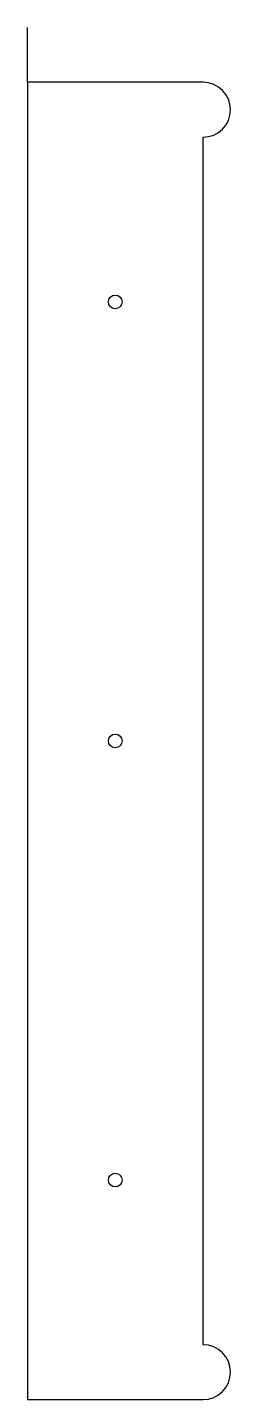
# Model space of a CAD drawing. Header units: inches. Extents: x 0 to 1.9, y 0 to 12.5.
import ezdxf

# ---------------------------------------------------------------- set-up
doc = ezdxf.new("R2010")
doc.units = ezdxf.units.IN
doc.header["$MEASUREMENT"] = 0
doc.layers.add('Interior Blocking', color=6, linetype='Continuous')

msp = doc.modelspace()

# ---------------------------------------------------------------- linework, layer by layer
at = {"layer": 'Interior Blocking'}
msp.add_line((0, 12), (0, 12.5), dxfattribs=at)
msp.add_lwpolyline([(1.6, 12), (0, 12), (0, 0), (1.6, 0, 1), (1.6, 0.5), (1.6, 11.5, 1)], format="xyb", close=True, dxfattribs=at)
for centre in [(0.8, 10), (0.8, 6), (0.8, 2)]:
    msp.add_circle(centre, 0.0625, dxfattribs=at)

doc.saveas('drawing.dxf')
